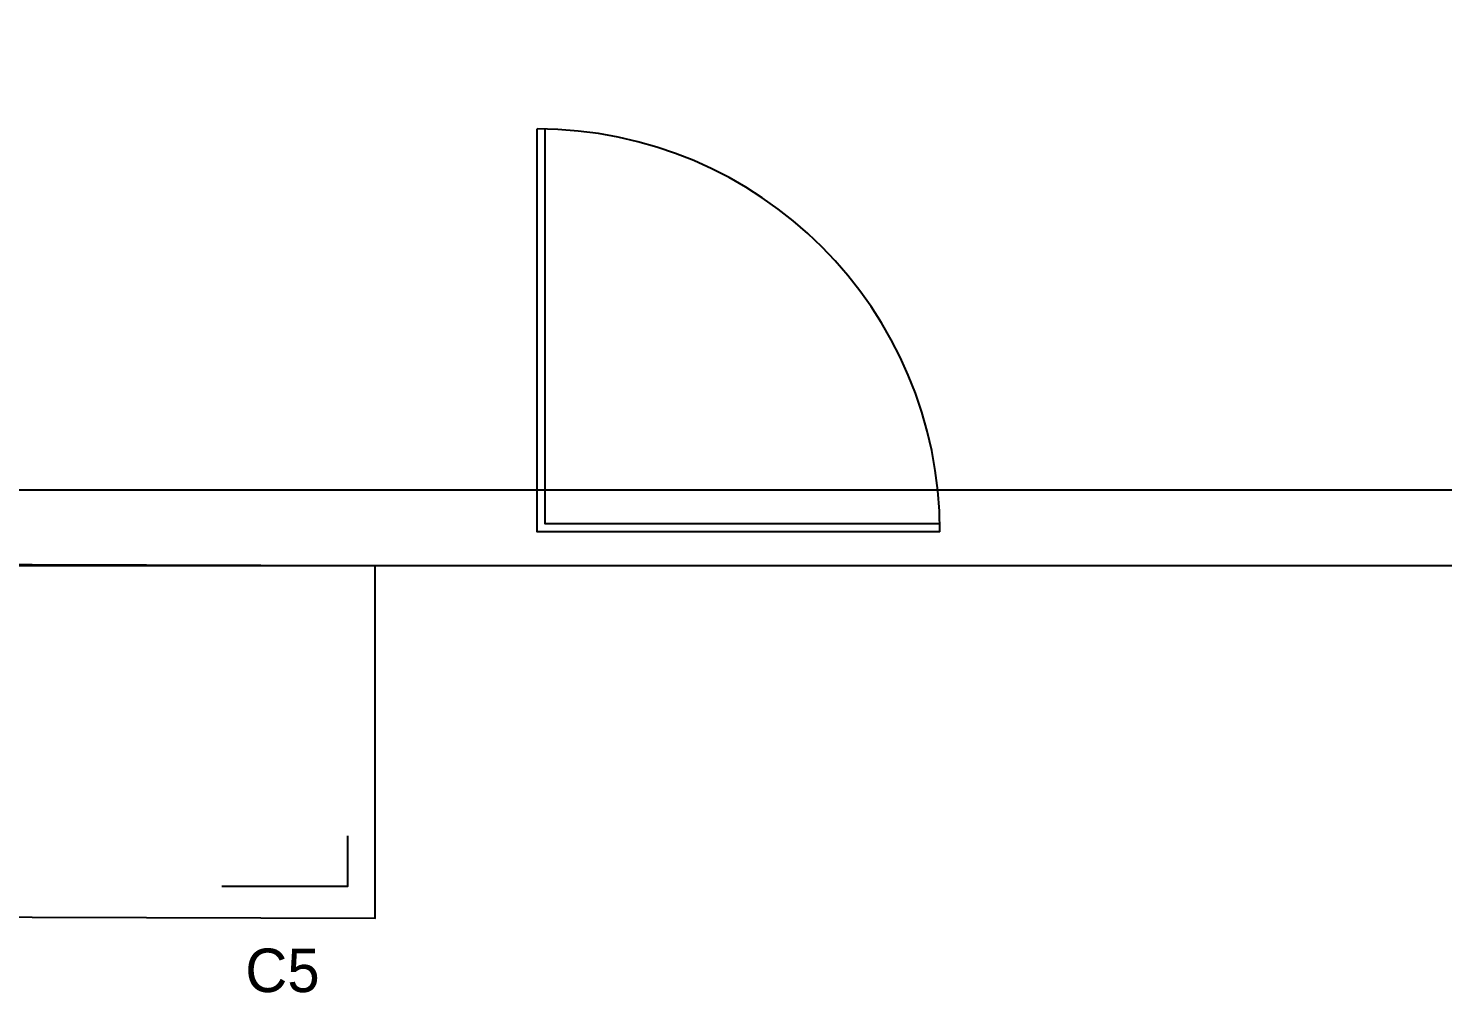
# Model space of a CAD drawing. Header units: centimetres. Extents: x 112015 to 133851, y 84304 to 98493.
# Drawn here: x 116208.3 to 116489.2, y 89370.1 to 89561.7 of the extents above; entities that cross this region are included whole.
import ezdxf
from ezdxf.enums import TextEntityAlignment as Align

# ---------------------------------------------------------------- set-up
doc = ezdxf.new("R2010")
doc.units = ezdxf.units.CM
doc.header["$LTSCALE"] = 100
doc.header["$MEASUREMENT"] = 0
doc.layers.get('0').update_dxf_attribs({"linetype": 'CONTINUOUS'})
doc.layers.add('BL-G', color=102, linetype='CONTINUOUS')
doc.styles.add('TAKSİM', font='GOTHIC.TTF', dxfattribs={"height": 20})

# ---------------------------------------------------------------- blocks, each defined once
blk = doc.blocks.new('ertye')
at = {"color": 7}
for points in [[(5347.75, 6526.92), (5431.84, 6478.37), (5383.29, 6394.28)], [(5346.78, 6525.24), (5429.19, 6477.66), (5381.61, 6395.25)]]:
    blk.add_lwpolyline(points, dxfattribs=at)
blk.add_arc((5431.84, 6478.37), 97.1, 150, 240, dxfattribs=at)

msp = doc.modelspace()

# ---------------------------------------------------------------- linework, layer by layer
for p, q in [((118134.55, 89469.93), (115232.55, 89469.93)), ((118119.55, 89454.93), (115647.55, 89454.93))]:
    msp.add_line(p, q)
at = {"layer": 'BL-G', "linetype": 'Continuous'}
msp.add_lwpolyline([(116118.23, 89385.39), (116277.23, 89384.93), (116277.23, 89454.93), (116118.23, 89455.39)], close=True, dxfattribs=at)
msp.add_lwpolyline([(116246.77, 89391.32), (116271.77, 89391.32), (116271.77, 89401.32)], dxfattribs=at)

# ---------------------------------------------------------------- block references
at = {"xscale": 0.8239153329837854, "yscale": 0.8239153329837854, "zscale": 0.8239153329837854, "rotation": 210.0001289726322}
msp.add_blockref('ertye', (117516.34, 96321.88), dxfattribs=at)

# ---------------------------------------------------------------- texts
at = {"style": 'TAKSİM'}
msp.add_text('C5', height=8.64, dxfattribs=at).set_placement((116258.81, 89370.26), align=Align.CENTER)

doc.saveas('drawing.dxf')
